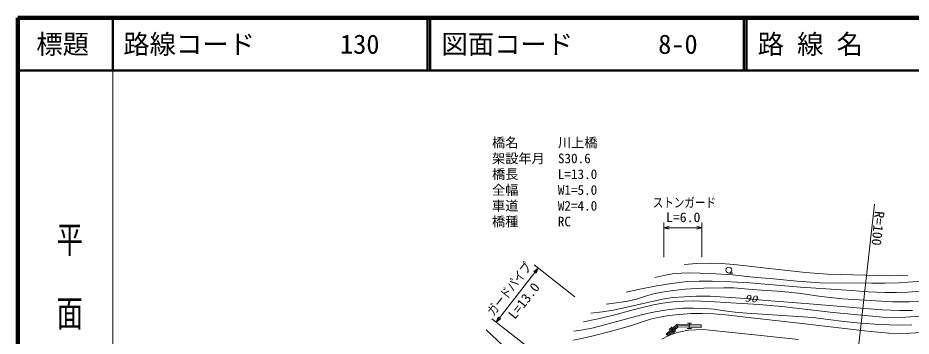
# Model space of a CAD drawing. Units: millimetres, scale not verified. Extents: x 40000 to 680000, y 20000 to 380000.
# Drawn here: x 40000 to 209520, y 319516 to 380000 of the extents above; entities that cross this region are included whole.
import ezdxf
from ezdxf.enums import TextEntityAlignment as Align

# ---------------------------------------------------------------- set-up
doc = ezdxf.new("R2010")
doc.units = ezdxf.units.MM
doc.header["$LTSCALE"] = 1000
for name, color, linetype, lineweight in [('M-BGD', 7, 'Continuous', 13), ('M-STR-HTXT', 7, 'Continuous', 13), ('M-TTL', 2, 'Continuous', 140), ('M-TTL-BAND', 7, 'Continuous', 13), ('M-TTL-LINE', 7, 'Continuous', 50)]:
    doc.layers.add(name, color=color, linetype=linetype, lineweight=lineweight)
doc.layers.add('M-TTL-TXT', color=7, linetype='Continuous')
doc.styles.add('@ＭＳ ゴシック', font='')
doc.styles.add('ＭＳ ゴシック', font='')
doc.styles.get('@ＭＳ ゴシック').set_extended_font_data('@MS Gothic')
doc.styles.get('ＭＳ ゴシック').set_extended_font_data('MS Gothic')

msp = doc.modelspace()

# ---------------------------------------------------------------- linework, layer by layer
at = {"layer": 'M-BGD'}
for p, q in [((174927, 331497), (175677, 331497)), ((163051, 319923), (165142, 321781)), ((163214, 319755), (165227, 321530)), ((163383, 319549), (165326, 321275)), ((163590, 320753), (164190, 321282)), ((163890, 321018), (164551, 320267)), ((164851, 320532), (164251, 320003)), ((165142, 321781), (169656, 321652)), ((165146, 320214), (167270, 320651)), ((165227, 321530), (169643, 321415)), ((165326, 321275), (169642, 321152)), ((167822, 320962), (167022, 320983)), ((167048, 321983), (167848, 321962)), ((167270, 320651), (170123, 320796)), ((167448, 321972), (167422, 320972)), ((169642, 321152), (169656, 321652)), ((170123, 320796), (173703, 320418)), ((173703, 320418), (180398, 319690)), ((162206, 318933), (163383, 319549)), ((163051, 319923), (163383, 319549)), ((163383, 319549), (165146, 320214)), ((180398, 319690), (188140, 318904))]:
    msp.add_line(p, q, dxfattribs=at)
for points in [[(166463, 333109), (168857, 333291), (171360, 333374), (173559, 333310), (175847, 333139), (185481, 332042), (189480, 331624), (193653, 331295), (203261, 331013), (205461, 330959), (207650, 331016), (208917, 331091)], [(160863, 330635), (162612, 331060), (164262, 331348), (165857, 331500), (167449, 331551), (171411, 331416), (175590, 331167), (179566, 330726), (183398, 330400), (187802, 329969), (192287, 329637), (201968, 329585), (204569, 329566), (207249, 329656), (210692, 329912), (214330, 330296), (216209, 330635)], [(155458, 327900), (158324, 328526), (161274, 329065), (164063, 329528), (167037, 329913), (169312, 329986), (171779, 329959), (175363, 329840), (178863, 329618), (188501, 328853), (198205, 328221), (201394, 327951), (204517, 327795), (206717, 327793), (208938, 327893), (218659, 328695)], [(151613, 325621), (153603, 325822), (155725, 326153), (157401, 326559), (159124, 327084), (160658, 327538), (162227, 327891), (164406, 328207), (166561, 328415), (170170, 328616), (173972, 328721), (175900, 328681), (177893, 328530), (181080, 328228), (184105, 328043), (186300, 327897), (188557, 327643), (192449, 327067), (196480, 326580), (206014, 326029), (209214, 326006), (212358, 326087)], [(147334, 322250), (150136, 322803), (153056, 323490), (156779, 324526), (160557, 325471), (162395, 325804), (164382, 326053), (166379, 326189), (168284, 326214), (172195, 326057), (176385, 325785), (180687, 325507), (184991, 325123), (194707, 324037), (204141, 323119), (206341, 323065), (208474, 323112), (211268, 323290)], [(148752, 323871), (150938, 324121), (153064, 324464), (162306, 326573), (164290, 326839), (166486, 327019), (168775, 327102), (171375, 327084), (177146, 326735), (181327, 326385), (191016, 325583), (200747, 324773), (204021, 324522), (207372, 324375), (209773, 324400)], [(145465, 318771), (147251, 319109), (149193, 319586), (152626, 320440), (156262, 321457), (158143, 322140), (160089, 322738), (161739, 323118), (163513, 323420), (165535, 323654), (167731, 323803), (169866, 323840), (172065, 323770), (174927, 323520), (178066, 323141), (187695, 322050), (197412, 320920), (201227, 320471), (205290, 320104), (207289, 320030), (209301, 320063), (212731, 320283)], [(145521, 320463), (147278, 320694), (149243, 321067), (158381, 323569), (160235, 324001), (162401, 324388), (164213, 324659), (166191, 324849), (168191, 324862), (170308, 324773), (172125, 324614), (174105, 324334), (176144, 324067), (178336, 323887), (188034, 323245), (190865, 323030), (193791, 322701), (196763, 322294), (199912, 321967), (203507, 321744), (207214, 321619), (209643, 321640)]]:
    msp.add_lwpolyline(points, dxfattribs=at)
msp.add_circle((174927, 332067), 570, dxfattribs=at)
at = {"layer": 'M-STR-HTXT'}
for p, q in [((202556, 344601), (199254, 314774)), ((162618, 334526), (162618, 341116)), ((169827, 341116), (169827, 334526)), ((162618, 340116), (163618, 340396)), ((163618, 339836), (162618, 340116)), ((162618, 340116), (169827, 340116)), ((168827, 340396), (169827, 340116)), ((169827, 340116), (168827, 339836)), ((138765, 332436), (130767, 322187)), ((137929, 331820), (138765, 332436)), ((145729, 327000), (137977, 333051)), ((138765, 332436), (138371, 331475)), ((138371, 331475), (137929, 331820)), ((138017, 331802), (138593, 332215)), ((138332, 331556), (138017, 331802)), ((138105, 331784), (138494, 332089)), ((138294, 331636), (138105, 331784)), ((138192, 331766), (138347, 331900)), ((138255, 331717), (138192, 331766)), ((138347, 331900), (138255, 331717)), ((138494, 332089), (138294, 331636)), ((138593, 332215), (138332, 331556)), ((129978, 322803), (137730, 316752)), ((130767, 322187), (131161, 323148)), ((131603, 322803), (130767, 322187)), ((130939, 322408), (131200, 323067)), ((131515, 322821), (130939, 322408)), ((131037, 322534), (131238, 322987)), ((131427, 322839), (131037, 322534)), ((131161, 323148), (131603, 322803)), ((131185, 322724), (131277, 322906)), ((131340, 322857), (131185, 322724)), ((131200, 323067), (131515, 322821)), ((131238, 322987), (131427, 322839)), ((131277, 322906), (131340, 322857)), ((149968, 300895), (128880, 320705))]:
    msp.add_line(p, q, dxfattribs=at)
at = {"layer": 'M-TTL'}
for p, q in [((40000, 380000), (40000, 20000)), ((680000, 380000), (40000, 380000))]:
    msp.add_line(p, q, dxfattribs=at)
at = {"layer": 'M-TTL-BAND'}
msp.add_line((58000, 370000), (58000, 20000), dxfattribs=at)
at = {"layer": 'M-TTL-LINE'}
for p, q in [((58000, 380000), (58000, 370000)), ((117750, 380000), (117750, 370000)), ((118250, 380000), (118250, 370000)), ((177750, 380000), (177750, 370000)), ((178250, 380000), (178250, 370000)), ((40000, 370000), (680000, 370000))]:
    msp.add_line(p, q, dxfattribs=at)

# ---------------------------------------------------------------- texts
at = {"layer": 'M-BGD', "style": 'ＭＳ ゴシック', "oblique": 15, "width": 1.35}
msp.add_text('90', height=1320, rotation=355.2, dxfattribs=at).set_placement((177832, 325715), align=Align.BOTTOM_LEFT)
at = {"layer": 'M-STR-HTXT', "style": 'ＭＳ ゴシック'}
for s, p in [('橋名\u3000\u3000\u3000川上橋', (129986, 354828)), ('架設年月\u3000S30.6', (129986, 351828)), ('橋長      L=13.0', (129986, 348828)), ('全幅      W1=5.0', (129986, 345828)), ('車道      W2=4.0', (129986, 342828)), ('橋種      RC', (129986, 339828))]:
    msp.add_text(s, height=1833, dxfattribs=at).set_placement(p, align=Align.BOTTOM_LEFT)
for s, width, p in [('ストンガード', 0.8, (160485, 343431)), ('L=6.0', 1.05, (162986, 340636))]:
    msp.add_text(s, height=1833, dxfattribs=dict(at, width=width)).set_placement(p, align=Align.BOTTOM_LEFT)
for s, rotation, width, p in [('R=100', 264.3, 1.05, (202108, 343395)), ('ガードパイプ', 52, 0.8, (130708, 322872)), ('L=13.0', 52, 1.05, (134770, 322244))]:
    msp.add_text(s, height=1833, rotation=rotation, dxfattribs=dict(at, width=width)).set_placement(p, align=Align.BOTTOM_LEFT)
at = {"layer": 'M-TTL-BAND', "style": '@ＭＳ ゴシック', "width": 1.4}
msp.add_text('平  面  図', height=3666, rotation=270, dxfattribs=at).set_placement((49777, 306475), align=Align.MIDDLE_RIGHT)
at = {"layer": 'M-TTL-TXT', "style": 'ＭＳ ゴシック'}
msp.add_text('標題', height=3666, dxfattribs=at).set_placement((48500, 375000), align=Align.MIDDLE_CENTER)
for s, p in [('路線コード', (60000, 375000)), ('130', (101142, 375000)), ('図面コード', (120380, 375000)), ('8-0', (161521, 375000)), ('路 線 名', (180380, 375000))]:
    msp.add_text(s, height=3666, dxfattribs=at).set_placement(p, align=Align.MIDDLE_LEFT)

doc.saveas('drawing.dxf')
